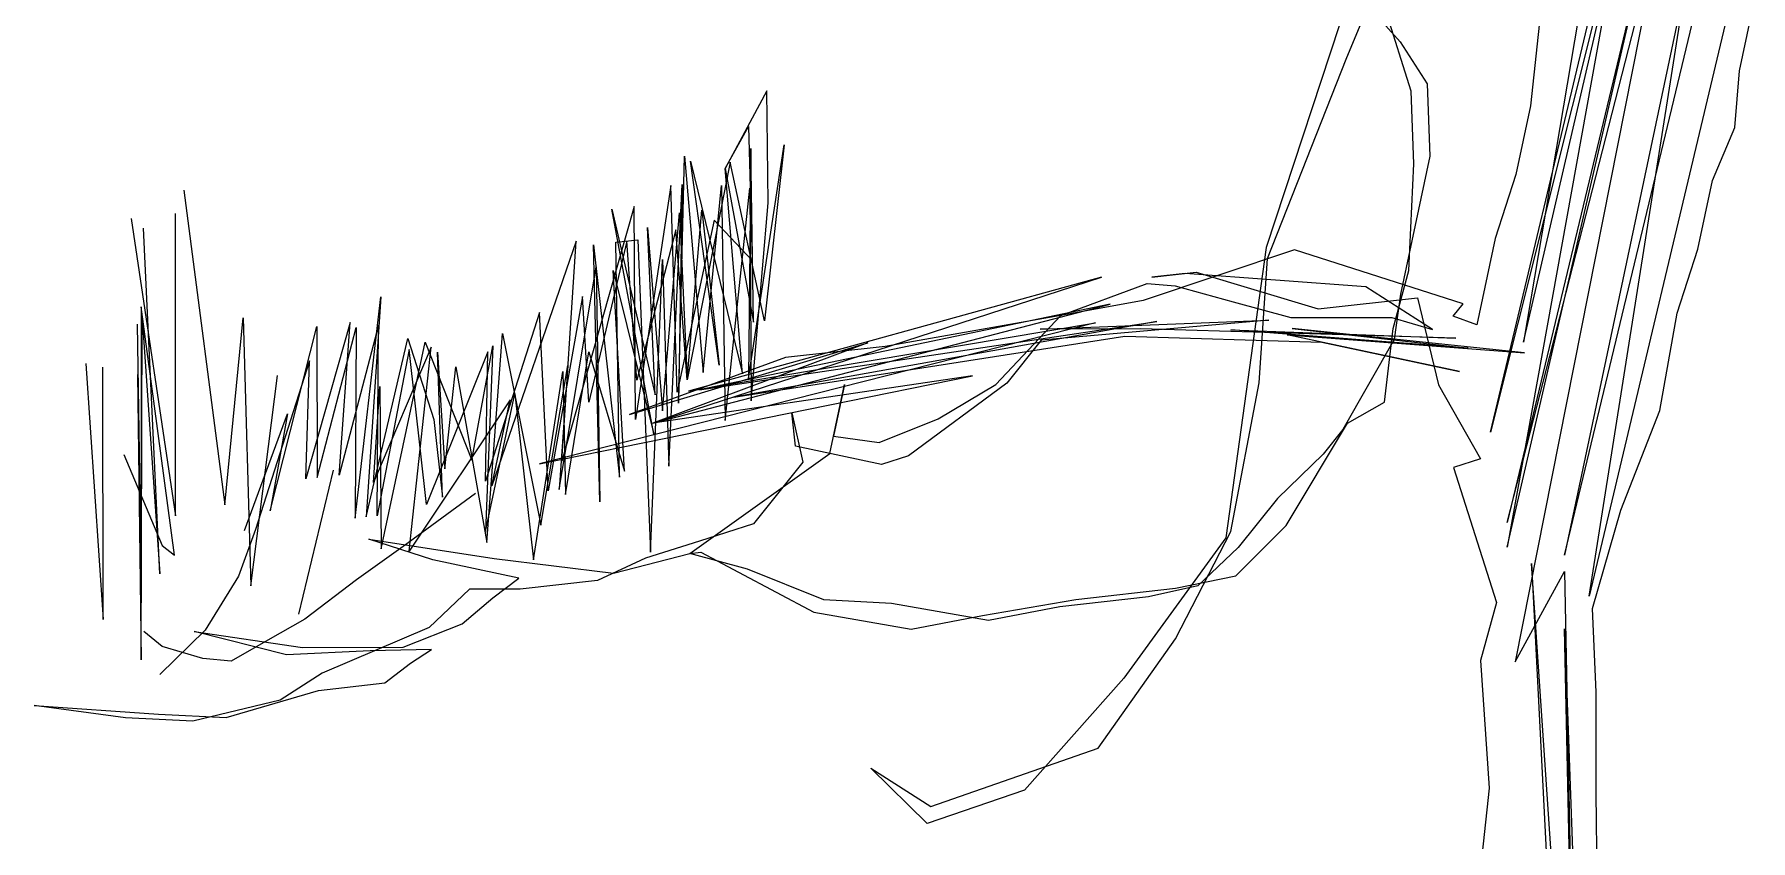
# Model space of a CAD drawing. Header units: metres. Extents: x -4.7 to 4.7, y 0 to 14.7.
# Drawn here: x -3.54 to 0.534, y 4.934 to 6.849 of the extents above; entities that cross this region are included whole.
import ezdxf

# ---------------------------------------------------------------- set-up
doc = ezdxf.new("R2010")
doc.units = ezdxf.units.M
doc.header["$LTSCALE"] = 0.2

msp = doc.modelspace()

# ---------------------------------------------------------------- linework, layer by layer
for p, q in [((0.2286, 7.4995), (-0.0051, 6.1179)), ((0.3065, 7.4606), (-0.083, 5.9039)), ((-0.083, 5.9039), (0.287, 7.4606)), ((0.287, 7.4606), (-0.044, 5.6314)), ((-0.0051, 6.1179), (0.3065, 7.4606)), ((-0.3475, 7.1574), (-0.6154, 6.3425)), ((-0.4261, 6.7895), (-0.2687, 7.1663)), ((-0.044, 5.6314), (0.3065, 7.1492)), ((0.3065, 7.1492), (-0.044, 5.6898)), ((-0.044, 5.6898), (0.3259, 7.1298)), ((0.3259, 7.1298), (-0.0246, 5.359)), ((0.0923, 5.612), (0.4428, 7.0714)), ((0.5207, 7.0714), (0.1507, 5.5147)), ((0.3844, 6.9936), (0.0923, 5.612)), ((0.1507, 5.5147), (0.3844, 6.9936)), ((-0.3736, 6.9151), (-0.2976, 6.8305)), ((-0.2713, 6.7138), (-0.3327, 6.9064)), ((0.038, 6.9215), (0.0119, 6.6792)), ((0.5081, 6.7617), (0.5342, 6.8843)), ((-0.2976, 6.8305), (-0.2333, 6.7314)), ((-0.6125, 6.3162), (-0.4261, 6.7895)), ((-0.2333, 6.7314), (-0.2274, 6.5591)), ((0.4965, 6.6273), (0.5081, 6.7617)), ((-1.8009, 6.7144), (-1.9, 6.5304)), ((-1.7977, 6.4488), (-1.8009, 6.7144)), ((-0.2653, 6.5415), (-0.2713, 6.7138)), ((0.0119, 6.6792), (-0.023, 6.5156)), ((-1.9, 6.5304), (-1.8446, 6.6297)), ((-1.8446, 6.6297), (-1.8356, 6.3115)), ((0.444, 6.5017), (0.4965, 6.6273)), ((-2.0105, 5.9726), (-1.9963, 6.5594)), ((-1.9963, 6.5594), (-1.9521, 6.0456)), ((-1.8441, 6.0312), (-1.7599, 6.586)), ((-1.8387, 6.5772), (-1.8441, 6.0312)), ((-1.8326, 6.1655), (-1.8387, 6.5772)), ((-1.7599, 6.586), (-1.8063, 6.1685)), ((-0.2274, 6.5591), (-0.2623, 6.3956)), ((-1.8883, 6.545), (-1.9901, 6.0281)), ((-1.9142, 6.0632), (-1.9817, 6.5478)), ((-1.9817, 6.5478), (-1.8587, 6.0429)), ((-1.8587, 6.0429), (-1.9, 6.5304)), ((-1.9, 6.5304), (-1.8326, 6.1655)), ((-1.8063, 6.1685), (-1.8883, 6.545)), ((-0.2768, 6.2875), (-0.2653, 6.5415)), ((-3.1843, 6.4788), (-3.0874, 5.7316)), ((-2.0284, 6.4893), (-2.1126, 5.9345)), ((-2.0337, 5.8236), (-2.0021, 6.4923)), ((-2.0134, 5.9988), (-2.0284, 6.4893)), ((-2.0021, 6.4923), (-2.0105, 5.9726)), ((-1.9521, 6.0456), (-1.9087, 6.4895)), ((-1.9087, 6.4895), (-1.8995, 5.9319)), ((-1.8995, 5.9319), (-1.8416, 6.4837)), ((-1.8416, 6.4837), (-1.8383, 5.9787)), ((-0.023, 6.5156), (-0.0725, 6.3637)), ((0.4091, 6.3382), (0.444, 6.5017)), ((-2.1159, 6.4395), (-2.2877, 5.8349)), ((-2.1126, 5.9345), (-2.1159, 6.4395)), ((-1.8383, 5.9787), (-1.7977, 6.4488)), ((-3.3098, 6.4115), (-3.2042, 5.7051)), ((-3.2042, 5.7051), (-3.2047, 6.4233)), ((-2.0688, 5.8995), (-2.1685, 6.4336)), ((-2.1685, 6.4336), (-2.066, 5.9929)), ((-2.0484, 5.955), (-2.0079, 6.4251)), ((-1.9262, 6.4077), (-2.0134, 5.9988)), ((-2.0079, 6.4251), (-1.9901, 6.0281)), ((-1.9901, 6.0281), (-1.9554, 6.431)), ((-1.9554, 6.431), (-1.9142, 6.0632)), ((-1.8356, 6.3115), (-1.9262, 6.4077)), ((-3.242, 5.5678), (-3.2806, 6.3882)), ((-2.2531, 6.3576), (-2.454, 5.7763)), ((-2.2877, 5.8349), (-2.2531, 6.3576)), ((-2.1334, 6.3578), (-2.2236, 5.9752)), ((-2.1596, 6.3548), (-2.1071, 6.3607)), ((-2.1098, 6.0279), (-2.1334, 6.3578)), ((-2.0166, 6.3842), (-2.1098, 6.0279)), ((-2.1071, 6.3607), (-2.0773, 5.6192)), ((-2.066, 5.9929), (-2.0838, 6.39)), ((-2.0838, 6.39), (-2.0484, 5.955)), ((-1.9901, 6.0281), (-2.0166, 6.3842)), ((-0.2623, 6.3956), (-0.2972, 6.232)), ((-0.0725, 6.3637), (-0.1161, 6.1593)), ((-2.1971, 5.7387), (-2.2122, 6.3489)), ((-2.2122, 6.3489), (-2.1505, 5.7972)), ((-2.1505, 5.7972), (-2.1596, 6.3548)), ((-0.5483, 6.3368), (-0.9073, 6.2165)), ((-0.6154, 6.3425), (-0.7112, 5.6533)), ((-0.6327, 6.0213), (-0.6125, 6.3162)), ((-0.1483, 6.2089), (-0.5483, 6.3368)), ((0.3596, 6.1863), (0.4091, 6.3382)), ((-2.2935, 5.7678), (-2.2063, 6.2963)), ((-2.2063, 6.2963), (-2.1971, 5.7387)), ((-2.1388, 5.8118), (-2.1654, 6.2876)), ((-2.1654, 6.2876), (-2.0688, 5.8995)), ((-2.0773, 5.6192), (-2.0487, 6.3141)), ((-2.0487, 6.3141), (-2.0337, 5.8236)), ((-0.8869, 6.272), (-0.7818, 6.2839)), ((-0.8081, 6.2809), (-0.8869, 6.272)), ((-0.3789, 6.2494), (-0.8081, 6.2809)), ((-0.7818, 6.2839), (-0.4927, 6.1967)), ((-0.3146, 6.1503), (-0.2768, 6.2875)), ((-2.0717, 5.9258), (-1.0065, 6.2718)), ((-1.0065, 6.2718), (-1.9871, 6.0018)), ((-1.1028, 6.1812), (-0.8985, 6.2574)), ((-0.8985, 6.2574), (-0.8314, 6.2517)), ((-0.8314, 6.2517), (-0.6942, 6.2139)), ((-0.2212, 6.1475), (-0.3789, 6.2494)), ((-3.207, 5.6117), (-3.2863, 6.2013)), ((-3.2863, 6.2013), (-3.2858, 5.6028)), ((-2.778, 5.6999), (-2.7171, 6.2255)), ((-2.7171, 6.2255), (-2.7517, 5.7029)), ((-2.2384, 6.2262), (-2.3197, 5.7648)), ((-2.2236, 5.9752), (-2.2384, 6.2262)), ((-2.0717, 5.9258), (-0.9861, 6.2076)), ((-0.9861, 6.2076), (-1.9609, 6.0048)), ((-0.9073, 6.2165), (-1.1028, 6.1812)), ((-0.6942, 6.2139), (-0.5569, 6.1762)), ((-0.4927, 6.1967), (-0.2563, 6.2233)), ((-0.2972, 6.232), (-0.3117, 6.124)), ((-0.2563, 6.2233), (-0.2065, 6.0161)), ((-0.1716, 6.1797), (-0.1483, 6.2089)), ((-3.2858, 5.6028), (-3.295, 6.1604)), ((-3.2856, 5.3634), (-3.2833, 6.175)), ((-3.2833, 6.175), (-3.242, 5.5678)), ((-3.0874, 5.7316), (-3.044, 6.1754)), ((-3.044, 6.1754), (-3.026, 5.539)), ((-2.9794, 5.7171), (-2.8688, 6.1552)), ((-2.79, 6.1641), (-2.8948, 5.7932)), ((-2.8688, 6.1552), (-2.8685, 5.7961)), ((-2.8685, 5.7961), (-2.7754, 6.1524)), ((-2.816, 5.802), (-2.79, 6.1641)), ((-2.7229, 6.1584), (-2.816, 5.802)), ((-2.7754, 6.1524), (-2.778, 5.6999)), ((-2.7254, 5.7058), (-2.7229, 6.1584)), ((-2.3405, 6.1881), (-2.4686, 5.788)), ((-2.3197, 5.7648), (-2.3405, 6.1881)), ((-1.0211, 6.1638), (-2.3402, 5.829)), ((-1.9871, 6.0018), (-1.0211, 6.1638)), ((-1.9609, 6.0048), (-0.8751, 6.1669)), ((-0.8751, 6.1669), (-1.8791, 5.9874)), ((-1.1028, 6.1812), (-1.5202, 6.1076)), ((-1.2574, 6.0175), (-1.1028, 6.1812)), ((-1.1524, 6.149), (-0.6095, 6.1703)), ((-0.6095, 6.1703), (-1.1495, 6.1227)), ((-0.5569, 6.1762), (-0.3176, 6.1765)), ((-0.3176, 6.1765), (-0.2212, 6.1475)), ((-0.1161, 6.1593), (-0.1716, 6.1797)), ((0.319, 5.9556), (0.3596, 6.1863)), ((-2.7517, 5.7029), (-2.6528, 6.1263)), ((-2.7166, 5.627), (-2.6119, 6.1177)), ((-2.6528, 6.1263), (-2.5913, 5.9338)), ((-2.6119, 6.1177), (-2.5008, 5.8375)), ((-2.4656, 5.642), (-2.428, 6.1384)), ((-2.428, 6.1384), (-2.3372, 5.683)), ((-2.1272, 5.9461), (-1.561, 6.1163)), ((-1.561, 6.1163), (-2.0717, 5.9258)), ((-1.8791, 5.9874), (-0.951, 6.1318)), ((-1.1495, 6.1227), (-1.2311, 6.0204)), ((-0.913, 6.1494), (-1.1524, 6.149)), ((-0.951, 6.1318), (-0.4839, 6.1179)), ((-0.1657, 6.1271), (-0.913, 6.1494)), ((-0.1365, 6.1038), (-0.6999, 6.1468)), ((-0.6999, 6.1468), (-0.1657, 6.1271)), ((-0.1569, 6.0483), (-0.5657, 6.1353)), ((-0.5657, 6.1353), (-0.0023, 6.0923)), ((-0.0023, 6.0923), (-0.554, 6.1499)), ((-0.554, 6.1499), (-0.1365, 6.1038)), ((-0.4839, 6.1179), (-0.1569, 6.0483)), ((-0.3117, 6.124), (-0.4341, 5.9107)), ((-0.3349, 5.9751), (-0.3146, 6.1503)), ((-2.8863, 6.0735), (-3.0144, 5.6733)), ((-2.8948, 5.7932), (-2.8863, 6.0735)), ((-2.5973, 6.106), (-2.7343, 5.7846)), ((-2.6498, 6.1001), (-2.7254, 5.7058)), ((-2.6087, 5.7323), (-2.6498, 6.1001)), ((-2.6495, 5.6213), (-2.5973, 6.106)), ((-2.463, 6.0945), (-2.6087, 5.7323)), ((-2.5827, 6.0943), (-2.565, 5.817)), ((-2.5708, 5.7499), (-2.5827, 6.0943)), ((-2.5008, 5.8375), (-2.4514, 6.1091)), ((-2.4686, 5.788), (-2.463, 6.0945)), ((-2.4514, 6.1091), (-2.4685, 5.6683)), ((-2.2789, 5.7561), (-2.2237, 6.0949)), ((-2.2237, 6.0949), (-2.1388, 5.8118)), ((-1.7566, 6.081), (-2.1272, 5.9461)), ((-1.5202, 6.1076), (-1.7566, 6.081)), ((-3.4175, 6.0668), (-3.3762, 5.4596)), ((-3.3762, 5.4596), (-3.3767, 6.0581)), ((-3.2949, 6.0407), (-3.2856, 5.3634)), ((-3.026, 5.539), (-2.9621, 6.0383)), ((-2.565, 5.817), (-2.5389, 6.0594)), ((-2.5389, 6.0594), (-2.4656, 5.642)), ((-2.3546, 5.6013), (-2.2849, 6.0481)), ((-2.3402, 5.829), (-1.3129, 6.0378)), ((-2.3372, 5.683), (-2.2733, 6.0627)), ((-2.2733, 6.0627), (-2.2935, 5.7678)), ((-2.2849, 6.0481), (-2.2789, 5.7561)), ((-1.3129, 6.0378), (-2.0717, 5.9258)), ((-2.7343, 5.7846), (-2.7198, 6.0124)), ((-2.7198, 6.0124), (-2.7166, 5.627)), ((-2.4685, 5.6683), (-2.3987, 5.9953)), ((-2.3987, 5.9953), (-2.3546, 5.6013)), ((-1.6513, 5.8534), (-1.6164, 6.0169)), ((-1.6164, 6.0169), (-1.6426, 5.8943)), ((-1.2311, 6.0204), (-1.4645, 5.8478)), ((-1.3945, 5.9355), (-1.2574, 6.0175)), ((-0.6996, 5.668), (-0.6327, 6.0213)), ((-0.2065, 6.0161), (-0.1071, 5.8411)), ((-3.0407, 5.6703), (-2.9387, 5.9478)), ((-2.9387, 5.9478), (-2.9794, 5.7171)), ((-2.4104, 5.9807), (-2.6495, 5.6213)), ((-2.454, 5.7763), (-2.4104, 5.9807)), ((-1.7331, 5.8708), (-1.7419, 5.9496)), ((-1.7419, 5.9496), (-1.7155, 5.8329)), ((-0.4225, 5.9253), (-0.3349, 5.9751)), ((0.2257, 5.719), (0.319, 5.9556)), ((-2.5913, 5.9338), (-2.5708, 5.7499)), ((-1.5346, 5.8798), (-1.3945, 5.9355)), ((-0.5682, 5.6828), (-0.4225, 5.9253)), ((-0.4341, 5.9107), (-0.4808, 5.8522)), ((-1.5287, 5.8273), (-1.7331, 5.8708)), ((-1.6426, 5.8943), (-1.5346, 5.8798)), ((-3.3269, 5.8509), (-3.2362, 5.635)), ((-1.8731, 5.6954), (-1.6513, 5.8534)), ((-1.7155, 5.8329), (-1.8322, 5.6867)), ((-1.4645, 5.8478), (-1.5287, 5.8273)), ((-0.4808, 5.8522), (-0.5887, 5.747)), ((-0.1071, 5.8411), (-0.1713, 5.8206)), ((-2.8306, 5.8137), (-2.9121, 5.472)), ((-0.1713, 5.8206), (-0.0689, 5.4996)), ((-2.492, 5.7587), (-2.6641, 5.6329)), ((-0.5887, 5.747), (-0.682, 5.63)), ((0.1588, 5.4853), (0.2257, 5.719)), ((-3.0144, 5.6733), (-3.0552, 5.5623)), ((-1.9839, 5.6164), (-1.8731, 5.6954)), ((-1.8322, 5.6867), (-1.9606, 5.6457)), ((-0.8307, 5.4138), (-0.6996, 5.668)), ((-0.6878, 5.5629), (-0.5682, 5.6828)), ((-3.2362, 5.635), (-3.207, 5.6117)), ((-2.6641, 5.6329), (-2.7749, 5.5539)), ((-2.594, 5.6009), (-2.7458, 5.6503)), ((-2.7458, 5.6503), (-2.448, 5.6041)), ((-1.9606, 5.6457), (-2.089, 5.6046)), ((-0.7112, 5.6533), (-0.9533, 5.3202)), ((-0.682, 5.63), (-0.7783, 5.5394)), ((-2.3896, 5.5574), (-2.594, 5.6009)), ((-2.448, 5.6041), (-2.1649, 5.5694)), ((-2.089, 5.6046), (-2.2028, 5.5519)), ((-2.1649, 5.5694), (-1.9839, 5.6164)), ((-1.9839, 5.6164), (-1.9577, 5.6194)), ((-1.8467, 5.5787), (-1.9839, 5.6164)), ((-1.9577, 5.6194), (-1.689, 5.4767)), ((0.1702, 3.2769), (0.0144, 5.5925)), ((0.0144, 5.5925), (0.1312, 3.2769)), ((-3.0552, 5.5623), (-3.1339, 5.4337)), ((-2.7749, 5.5539), (-2.8975, 5.4603)), ((-2.4509, 5.5106), (-2.3896, 5.5574)), ((-2.2028, 5.5519), (-2.3867, 5.5312)), ((-1.6657, 5.506), (-1.8467, 5.5787)), ((-0.8308, 5.5335), (-0.6878, 5.5629)), ((-0.0246, 5.359), (0.0923, 5.5731)), ((0.0923, 5.5731), (0.1312, 3.6272)), ((-2.5064, 5.531), (-2.6026, 5.4403)), ((-2.5238, 5.4492), (-2.4509, 5.5106)), ((-2.3867, 5.5312), (-2.5064, 5.531)), ((-1.5051, 5.4974), (-1.6657, 5.506)), ((-1.2891, 5.4686), (-1.0673, 5.5068)), ((-0.895, 5.5129), (-1.1052, 5.4893)), ((-1.0673, 5.5068), (-0.8308, 5.5335)), ((-0.7783, 5.5394), (-0.895, 5.5129)), ((-2.8975, 5.4603), (-2.985, 5.4106)), ((-1.689, 5.4767), (-1.4584, 5.4362)), ((-1.2745, 5.4569), (-1.5051, 5.4974)), ((-1.4584, 5.4362), (-1.2891, 5.4686)), ((-1.1052, 5.4893), (-1.2745, 5.4569)), ((-0.0689, 5.4996), (-0.1068, 5.3623)), ((0.1677, 5.2868), (0.1588, 5.4853)), ((-3.236, 5.3956), (-3.2798, 5.4306)), ((-3.1339, 5.4337), (-3.2418, 5.3284)), ((-2.9412, 5.3756), (-3.1602, 5.4307)), ((-3.1602, 5.4307), (-2.9033, 5.3932)), ((-2.6026, 5.4403), (-2.8565, 5.3319)), ((-2.6639, 5.3935), (-2.5238, 5.4492)), ((0.1312, 3.6272), (0.0923, 5.4369)), ((0.0923, 5.4369), (0.1702, 3.2769)), ((-3.1397, 5.3665), (-3.236, 5.3956)), ((-2.985, 5.4106), (-3.0725, 5.3608)), ((-2.7427, 5.3847), (-2.9412, 5.3756)), ((-2.9033, 5.3932), (-2.6639, 5.3935)), ((-2.5968, 5.3878), (-2.7427, 5.3847)), ((-2.6464, 5.3556), (-2.5968, 5.3878)), ((-1.0144, 5.1537), (-0.8307, 5.4138)), ((-3.0725, 5.3608), (-3.1397, 5.3665)), ((-2.7076, 5.3088), (-2.6464, 5.3556)), ((-0.1068, 5.3623), (-0.0861, 5.0587)), ((-2.8565, 5.3319), (-2.9557, 5.2676)), ((-2.8652, 5.291), (-2.7076, 5.3088)), ((-0.9533, 5.3202), (-1.1895, 5.0541)), ((-2.9557, 5.2676), (-3.1629, 5.2176)), ((-3.0841, 5.2265), (-2.8652, 5.291)), ((0.1679, 5.0474), (0.1677, 5.2868)), ((-3.3235, 5.2261), (-3.5395, 5.255)), ((-3.5395, 5.255), (-3.2447, 5.235)), ((-3.1629, 5.2176), (-3.3235, 5.2261)), ((-3.2447, 5.235), (-3.0841, 5.2265)), ((-1.4113, 5.0158), (-1.0144, 5.1537)), ((-1.4201, 4.975), (-1.5544, 5.1061)), ((-1.5544, 5.1061), (-1.4113, 5.0158)), ((-1.1895, 5.0541), (-1.4201, 4.975)), ((-0.0861, 5.0587), (-0.1847, 4.1564)), ((0.171, 4.7817), (0.1679, 5.0474))]:
    msp.add_line(p, q)

doc.saveas('drawing.dxf')
